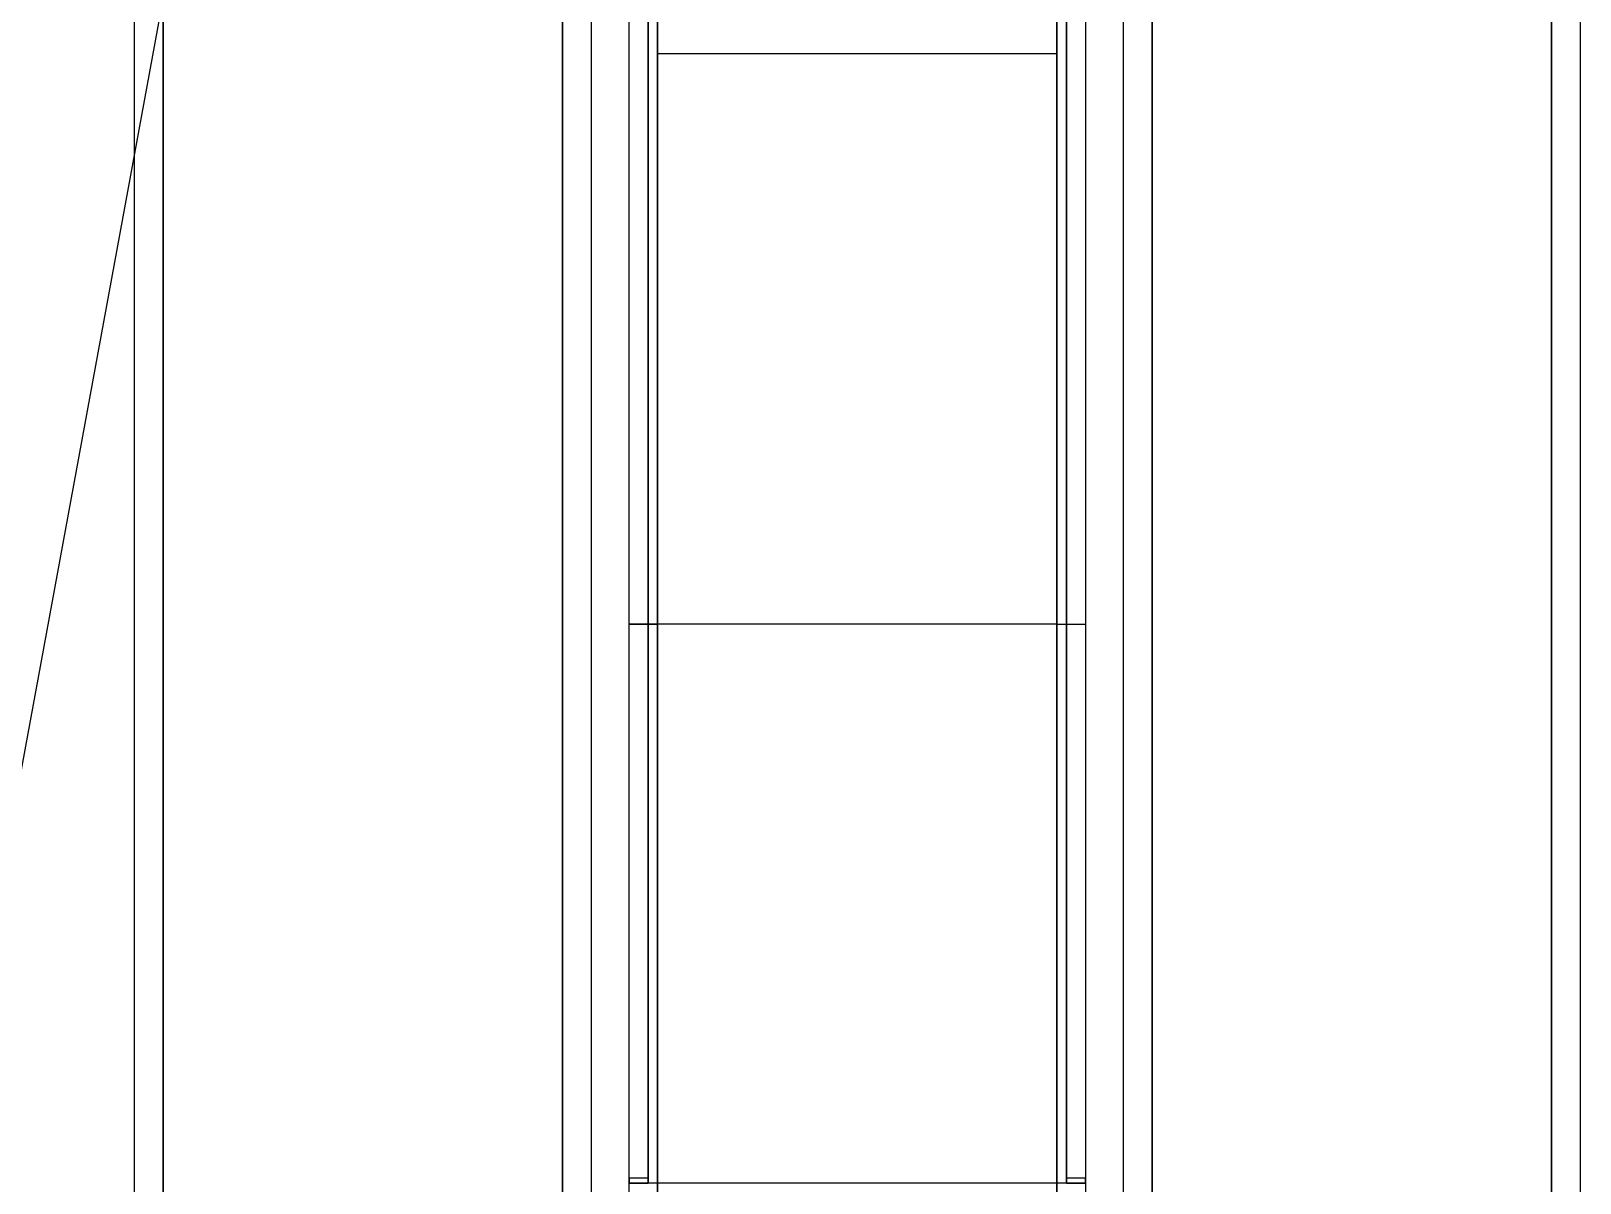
# Model space of a CAD drawing. Header units: inches. Extents: x -21257 to 11444, y 0 to 8704.
# Drawn here: x 3977.2 to 4058.6, y 1129.4 to 1190.1 of the extents above; entities that cross this region are included whole.
import ezdxf

# ---------------------------------------------------------------- set-up
doc = ezdxf.new("R2010")
doc.units = ezdxf.units.IN
doc.header["$MEASUREMENT"] = 0
for name, color, linetype in [('600-CONV-LAYOUT', 3, 'Continuous'), ('600-CONV-LAYOUT-LOWER', 3, 'Continuous'), ('600-CONV-NUMBERS', 3, 'Continuous')]:
    doc.layers.add(name, color=color, linetype=linetype)

msp = doc.modelspace()

# ---------------------------------------------------------------- linework, layer by layer
at = {"layer": '600-CONV-LAYOUT', "linetype": 'Continuous'}
for p, q in [((4031.111, 1188.849, 222), (4010.111, 1188.849, 222)), ((4010.111, 1158.849, 215.5), (4008.611, 1158.849, 215.5)), ((4008.611, 1158.849, 222), (4010.111, 1158.849, 222)), ((4010.111, 1158.849, 222), (4010.111, 1158.849, 215.5)), ((4031.111, 1158.849, 222), (4010.111, 1158.849, 222)), ((4031.111, 1158.849, 215.5), (4032.611, 1158.849, 215.5)), ((4031.111, 1158.849, 222), (4031.111, 1158.849, 215.5)), ((4031.111, 1158.849, 222), (4032.611, 1158.849, 222))]:
    msp.add_line(p, q, dxfattribs=at)
at = {"layer": '600-CONV-LAYOUT'}
for points in [[(4008.611, 678.849, 215.5), (4008.611, 1248.849, 215.5), (4010.111, 1248.849, 215.5), (4010.111, 678.849, 215.5)], [(4008.611, 678.849, 222), (4008.611, 1248.849, 222), (4010.111, 1248.849, 222), (4010.111, 678.849, 222)], [(4010.111, 678.849, 222), (4010.111, 1248.849, 222), (4031.111, 1248.849, 222), (4031.111, 678.849, 222)], [(4010.111, 678.849, 222), (4010.111, 1248.849, 222), (4010.111, 1248.849, 215.5), (4010.111, 678.849, 215.5)], [(4031.111, 678.849, 222), (4031.111, 1248.849, 222), (4031.111, 1248.849, 215.5), (4031.111, 678.849, 215.5)], [(4031.111, 678.849, 215.5), (4031.111, 1248.849, 215.5), (4032.611, 1248.849, 215.5), (4032.611, 678.849, 215.5)], [(4031.111, 678.849, 222), (4031.111, 1248.849, 222), (4032.611, 1248.849, 222), (4032.611, 678.849, 222)]]:
    msp.add_3dface(points, dxfattribs=at)
at = {"layer": '600-CONV-LAYOUT-LOWER'}
for points in [[(3984.111, 1248.849, 26.5), (3984.111, 708.849, 26.5), (3982.611, 708.849, 26.5), (3982.611, 1248.849, 26.5)], [(3984.111, 1248.849, 30), (3984.111, 708.849, 30), (3982.611, 708.849, 30), (3982.611, 1248.849, 30)], [(4005.111, 1248.849, 30), (4005.111, 708.849, 30), (3984.111, 708.849, 30), (3984.111, 1248.849, 30)], [(3984.111, 1248.849, 30), (3984.111, 708.849, 30), (3984.111, 708.849, 26.5), (3984.111, 1248.849, 26.5)], [(4005.111, 1248.849, 30), (4005.111, 708.849, 30), (4005.111, 708.849, 26.5), (4005.111, 1248.849, 26.5)], [(4006.611, 1248.849, 26.5), (4006.611, 708.849, 26.5), (4005.111, 708.849, 26.5), (4005.111, 1248.849, 26.5)], [(4006.611, 1248.849, 30), (4006.611, 708.849, 30), (4005.111, 708.849, 30), (4005.111, 1248.849, 30)], [(4009.611, 1249.099, 39.513), (4009.611, 1129.7, 27.513), (4008.611, 1129.7, 27.513), (4008.611, 1249.099, 39.513)], [(4009.611, 1248.849, 42), (4009.611, 1129.45, 30), (4008.611, 1129.45, 30), (4008.611, 1248.849, 42)], [(4009.611, 1248.849, 42), (4009.611, 1129.45, 30), (4009.611, 1129.7, 27.513), (4009.611, 1249.099, 39.513)], [(4031.611, 1248.849, 42), (4031.611, 1129.45, 30), (4009.611, 1129.45, 30), (4009.611, 1248.849, 42)], [(4031.611, 1248.849, 42), (4031.611, 1129.45, 30), (4031.611, 1129.7, 27.513), (4031.611, 1249.099, 39.513)], [(4032.611, 1249.099, 39.513), (4032.611, 1129.7, 27.513), (4031.611, 1129.7, 27.513), (4031.611, 1249.099, 39.513)], [(4032.611, 1248.849, 42), (4032.611, 1129.45, 30), (4031.611, 1129.45, 30), (4031.611, 1248.849, 42)], [(4036.111, 1248.949, 26.5), (4036.111, 708.949, 26.5), (4034.611, 708.949, 26.5), (4034.611, 1248.949, 26.5)], [(4036.111, 1248.949, 30), (4036.111, 708.949, 30), (4034.611, 708.949, 30), (4034.611, 1248.949, 30)], [(4057.111, 1248.949, 30), (4057.111, 708.949, 30), (4036.111, 708.949, 30), (4036.111, 1248.949, 30)], [(4036.111, 1248.949, 30), (4036.111, 708.949, 30), (4036.111, 708.949, 26.5), (4036.111, 1248.949, 26.5)], [(4057.111, 1248.949, 30), (4057.111, 708.949, 30), (4057.111, 708.949, 26.5), (4057.111, 1248.949, 26.5)], [(4058.611, 1248.949, 26.5), (4058.611, 708.949, 26.5), (4057.111, 708.949, 26.5), (4057.111, 1248.949, 26.5)], [(4058.611, 1248.949, 30), (4058.611, 708.949, 30), (4057.111, 708.949, 30), (4057.111, 1248.949, 30)], [(4008.611, 1129.45, 30), (4009.611, 1129.45, 30), (4009.611, 1129.7, 27.513), (4008.611, 1129.7, 27.513)], [(4032.611, 1129.45, 30), (4032.611, 1129.7, 27.513), (4031.611, 1129.7, 27.513), (4031.611, 1129.45, 30)]]:
    msp.add_3dface(points, dxfattribs=at)
at = {"layer": '600-CONV-NUMBERS', "linetype": 'Continuous'}
msp.add_line((3994.611, 1248.849, 30), (3954.111, 1028.749, 360), dxfattribs=at)

doc.saveas('drawing.dxf')
